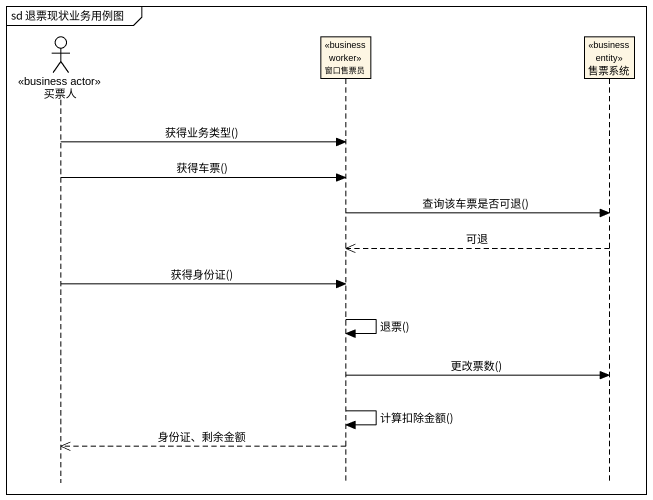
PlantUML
@startuml
mainframe sd 退票现状业务用例图
hide footbox
actor 买票人 <<business actor>>
participant 窗口售票员 <<business worker>>
participant 售票系统 <<business entity>>

买票人 -> 窗口售票员 : 获得业务类型()
买票人 -> 窗口售票员 : 获得车票()
窗口售票员 -> 售票系统 : 查询该车票是否可退()
售票系统 -->> 窗口售票员 : 可退
买票人 -> 窗口售票员 : 获得身份证()
窗口售票员 -> 窗口售票员 : 退票()
窗口售票员 -> 售票系统 : 更改票数()
窗口售票员 -> 窗口售票员 : 计算扣除金额()
窗口售票员 -->> 买票人 : 身份证、剩余金额
@enduml
